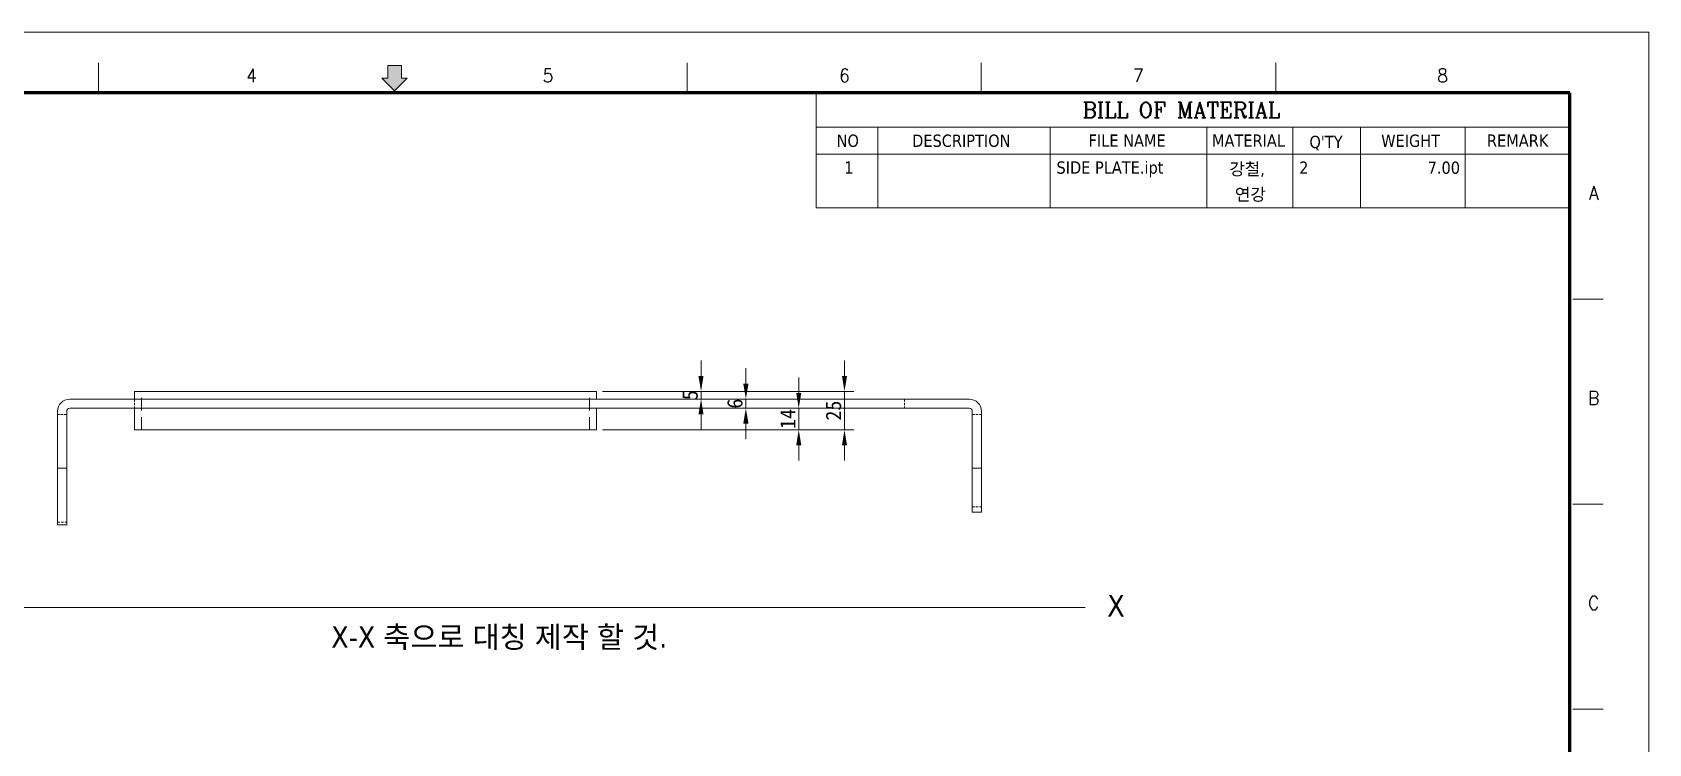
# Model space of a CAD drawing. Header units: millimetres. Extents: x 24 to 1656, y 24 to 1164.
# Drawn here: x 606 to 1656, y 702 to 1164 of the extents above; entities that cross this region are included whole.
import ezdxf
from ezdxf.enums import TextEntityAlignment as Align

# ---------------------------------------------------------------- set-up
doc = ezdxf.new("R2010")
doc.units = ezdxf.units.MM
doc.header["$LTSCALE"] = 4
doc.linetypes.add('HIDDEN', pattern=[9.525, 6.35, -3.175])
doc.layers.get('0').update_dxf_attribs({"lineweight": 18})
for name, color, linetype, lineweight in [('SkizziergeometrieWIN-ISO', 7, 'Continuous', 50), ('가는실선_A4', 7, 'Continuous', 5), ('굵은실선_A3', 7, 'Continuous', 18)]:
    doc.layers.add(name, color=color, linetype=linetype, lineweight=lineweight)
for name, color, linetype, lineweight, true_color in [('가는실선_A3', 9, 'Continuous', 5, 0x808080), ('가는파선_A3', 7, 'HIDDEN', 13, 0x008000), ('해치선_A3', 1, 'Continuous', 5, 0xff0000)]:
    doc.layers.add(name, color=color, linetype=linetype, lineweight=lineweight, true_color=true_color)
doc.styles.add('A3_DS_PartList', font='RomanC.shx')
doc.styles.add('A3_DS_TB02', font='tahoma.ttf')
doc.styles.add('주문자_A3(3.5)', font='tahoma.ttf')
doc.styles.add('치수문자_A3(2.5)', font='')
doc.styles.add('텍스트 스타일36', font='ROMANC.shx', dxfattribs={"width": 0.941937})
doc.styles.get('치수문자_A3(2.5)').set_extended_font_data('GulimChe')
doc.dimstyles.new('치수_A3(2.5)', dxfattribs={"dimscale": 4, "dimtxt": 2.5, "dimasz": 2.5, "dimexe": 1.5, "dimexo": 1, "dimgap": 0.5, "dimtad": 1, "dimtoh": 1, "dimdec": 1, "dimrnd": 1e-08, "dimdsep": 46, "dimtxsty": '치수문자_A3(2.5)', "dimcen": 0.09, "dimdle": 10, "dimclrd": 8, "dimclre": 8, "dimclrt": 7, "dimadec": 1, "dimazin": 2, "dimtfac": 0.8, "dimtmove": 0, "dimatfit": 3, "dimfxl": 1, "dimtolj": 1, "dimtzin": 0, "dimlwd": -1, "dimlwe": -1, "dimarcsym": 0})

# ---------------------------------------------------------------- blocks, each defined once
blk = doc.blocks.new('경계 A3_경계')
at = {"layer": '해치선_A3'}
blk.add_hatch(color=7, dxfattribs=at).paths.add_polyline_path([(211.52, 283.53), (212.48, 283.53), (210.42, 281.47), (208.36, 283.53), (209.32, 283.53), (209.32, 285.59), (211.52, 285.59)])
for p, q in [((208.36, 283.53), (209.32, 283.53)), ((210.42, 281.47), (208.36, 283.53)), ((209.32, 285.59), (211.52, 285.59)), ((209.32, 283.53), (209.32, 285.59)), ((211.52, 285.59), (211.52, 283.53)), ((211.52, 283.53), (212.48, 283.53))]:
    blk.add_line(p, q)
at = {"layer": 'SkizziergeometrieWIN-ISO', "lineweight": 18}
for p, q in [((6, 291), (414, 291)), ((414, 291), (414, 6))]:
    blk.add_line(p, q, dxfattribs=at)
at = {"layer": '가는실선_A3', "color": 7}
for p, q in [((162.34, 281.16), (162.34, 286.06)), ((257.9, 281.16), (257.9, 286.06)), ((305.67, 281.16), (305.67, 286.06)), ((353.45, 281.16), (353.45, 286.06)), ((401.71, 247.62), (406.61, 247.62)), ((401.71, 214.3), (406.61, 214.3)), ((401.71, 180.98), (406.61, 180.98))]:
    blk.add_line(p, q, dxfattribs=at)
at = {"layer": '가는실선_A3', "color": 7, "lineweight": 60}
for p, q in [((401.22, 281.16), (19.02, 281.16)), ((401.22, 14.6), (401.22, 281.16))]:
    blk.add_line(p, q, dxfattribs=at)
at = {"layer": '굵은실선_A3'}
blk.add_line((212.48, 283.53), (210.42, 281.47), dxfattribs=at)
at = {"layer": '가는실선_A3', "color": 7, "style": '텍스트 스타일36', "width": 0.941937}
for s, p in [('4', (187.21, 283.98)), ('5', (235.33, 283.98)), ('6', (283.45, 283.98)), ('7', (331.14, 283.98)), ('8', (380.55, 283.98)), ('A', (405.08, 264.88)), ('B', (405.08, 231.56)), ('C', (405.08, 198.24))]:
    blk.add_text(s, height=2.2, dxfattribs=at).set_placement(p, align=Align.MIDDLE_CENTER)
blk = doc.blocks.new('*D16')
at = {"layer": 'Defpoints', "color": 0, "transparency": 16777216}
for p in [(972.8, 930.6), (972.8, 925.6), (1040.7, 925.6)]:
    blk.add_point(p, dxfattribs=at)
at = {"layer": '가는실선_A4', "color": 8, "transparency": 16777216}
for p, q in [((1040.7, 940.6), (1040.7, 950.6)), ((976.8, 930.6), (1046.7, 930.6)), ((976.8, 925.6), (1046.7, 925.6)), ((1040.7, 930.6), (1040.7, 925.6)), ((1040.7, 915.6), (1040.7, 905.6))]:
    blk.add_line(p, q, dxfattribs=at)
for points in [[(1039, 940.6), (1042.3, 940.6), (1040.7, 930.6)], [(1039, 915.6), (1042.3, 915.6), (1040.7, 925.6)]]:
    blk.add_solid(points, dxfattribs=at)
at = {"layer": '가는실선_A4', "color": 7, "transparency": 16777216, "insert": (1033.6, 928.1), "char_height": 10, "attachment_point": 5, "rotation": 90, "style": '치수문자_A3(2.5)'}
blk.add_mtext('\\A1;5', dxfattribs=at)
blk = doc.blocks.new('*D17')
at = {"layer": 'Defpoints', "color": 0, "transparency": 16777216}
for p in [(972.8, 925.6), (1069.8, 919.6), (1069.8, 919.6)]:
    blk.add_point(p, dxfattribs=at)
at = {"layer": '가는실선_A4', "color": 8, "transparency": 16777216}
for p, q in [((1069.8, 935.6), (1069.8, 945.6)), ((976.8, 925.6), (1075.8, 925.6)), ((1069.8, 925.6), (1069.8, 919.6)), ((1069.8, 909.6), (1069.8, 899.6))]:
    blk.add_line(p, q, dxfattribs=at)
for points in [[(1068.1, 935.6), (1071.5, 935.6), (1069.8, 925.6)], [(1068.1, 909.6), (1071.5, 909.6), (1069.8, 919.6)]]:
    blk.add_solid(points, dxfattribs=at)
at = {"layer": '가는실선_A4', "color": 7, "transparency": 16777216, "insert": (1062.7, 922.6), "char_height": 10, "attachment_point": 5, "rotation": 90, "style": '치수문자_A3(2.5)'}
blk.add_mtext('\\A1;6', dxfattribs=at)
blk = doc.blocks.new('*D18')
at = {"layer": 'Defpoints', "color": 0, "transparency": 16777216}
for p in [(972.8, 919.6), (1104.1, 919.6), (972.8, 905.6)]:
    blk.add_point(p, dxfattribs=at)
at = {"layer": '가는실선_A4', "color": 8, "transparency": 16777216}
for p, q in [((1104.1, 929.6), (1104.1, 939.6)), ((976.8, 919.6), (1110.1, 919.6)), ((1104.1, 905.6), (1104.1, 919.6)), ((976.8, 905.6), (1110.1, 905.6)), ((1104.1, 895.6), (1104.1, 885.6))]:
    blk.add_line(p, q, dxfattribs=at)
for points in [[(1102.5, 929.6), (1105.8, 929.6), (1104.1, 919.6)], [(1102.5, 895.6), (1105.8, 895.6), (1104.1, 905.6)]]:
    blk.add_solid(points, dxfattribs=at)
at = {"layer": '가는실선_A4', "color": 7, "transparency": 16777216, "insert": (1097, 912.6), "char_height": 10, "attachment_point": 5, "rotation": 90, "style": '치수문자_A3(2.5)'}
blk.add_mtext('\\A1;14', dxfattribs=at)
blk = doc.blocks.new('*D19')
at = {"layer": 'Defpoints', "color": 0, "transparency": 16777216}
for p in [(972.8, 930.6), (972.8, 905.6), (1133.8, 905.6)]:
    blk.add_point(p, dxfattribs=at)
at = {"layer": '가는실선_A4', "color": 8, "transparency": 16777216}
for p, q in [((1133.8, 940.6), (1133.8, 950.6)), ((976.8, 930.6), (1139.8, 930.6)), ((1133.8, 930.6), (1133.8, 920.6)), ((1133.8, 920.6), (1133.8, 915.6)), ((1133.8, 905.6), (1133.8, 915.6)), ((976.8, 905.6), (1139.8, 905.6)), ((1133.8, 895.6), (1133.8, 885.6))]:
    blk.add_line(p, q, dxfattribs=at)
for points in [[(1132.2, 940.6), (1135.5, 940.6), (1133.8, 930.6)], [(1132.2, 895.6), (1135.5, 895.6), (1133.8, 905.6)]]:
    blk.add_solid(points, dxfattribs=at)
at = {"layer": '가는실선_A4', "color": 7, "transparency": 16777216, "insert": (1126.7, 918.1), "char_height": 10, "attachment_point": 5, "rotation": 90, "style": '치수문자_A3(2.5)'}
blk.add_mtext('\\A1;25', dxfattribs=at)
blk = doc.blocks.new('BILL OF MATERIAL5')
at = {"layer": '가는실선_A4'}
for p, q in [((401.22, 281.16), (278.87, 281.16)), ((278.87, 281.16), (278.87, 275.59)), ((401.22, 281.16), (401.22, 275.59)), ((401.22, 275.59), (278.87, 275.59)), ((278.87, 275.59), (278.87, 271.21)), ((288.87, 275.59), (288.87, 271.21)), ((316.87, 275.59), (316.87, 271.21)), ((342.27, 275.59), (342.27, 271.21)), ((356.22, 275.59), (356.22, 271.21)), ((367.22, 275.59), (367.22, 271.21)), ((384.22, 275.59), (384.22, 271.21)), ((401.22, 275.59), (401.22, 271.21)), ((401.22, 271.21), (278.87, 271.21)), ((278.87, 271.21), (278.87, 262.45)), ((288.87, 271.21), (288.87, 262.45)), ((316.87, 271.21), (316.87, 262.45)), ((342.27, 271.21), (342.27, 262.45)), ((356.22, 271.21), (356.22, 262.45)), ((367.22, 271.21), (367.22, 262.45)), ((384.22, 271.21), (384.22, 262.45)), ((401.22, 271.21), (401.22, 262.45)), ((401.22, 262.45), (278.87, 262.45))]:
    blk.add_line(p, q, dxfattribs=at)
at = {"layer": '가는실선_A4', "color": 7, "attachment_point": 7}
for s, insert, char_height, style in [('BILL OF MATERIAL', (322.09, 277.12), 2.5, 'A3_DS_PartList'), ('NO', (282.18, 272.34), 2, 'A3_DS_TB02'), ('DESCRIPTION', (294.44, 272.34), 2, 'A3_DS_TB02'), ('FILE NAME', (323.08, 272.4), 2, 'A3_DS_TB02'), ('MATERIAL', (343.11, 272.4), 2, 'A3_DS_TB02'), ("Q'TY", (358.93, 271.83), 2, 'A3_DS_TB02'), ('WEIGHT', (370.58, 272.34), 2, 'A3_DS_TB02'), ('REMARK', (387.75, 272.4), 2, 'A3_DS_TB02'), ('1', (283.42, 268.02), 2, 'A3_DS_TB02'), ('SIDE PLATE.ipt', (317.87, 267.45), 2, 'A3_DS_TB02'), ('강철, ', (345.93, 267.47), 2, 'A3_DS_TB02'), ('2', (357.26, 268), 2, 'A3_DS_TB02'), ('7.00', (378.12, 267.96), 2, 'A3_DS_TB02'), ('연강', (346.83, 263.44), 2, 'A3_DS_TB02')]:
    blk.add_mtext(s, dxfattribs=dict(at, insert=insert, char_height=char_height, style=style))

msp = doc.modelspace()

# ---------------------------------------------------------------- linework, layer by layer
at = {"layer": '가는실선_A3'}
msp.add_line((572.918, 790), (1290.033, 790), dxfattribs=at)
at = {"layer": '가는파선_A3', "ltscale": 0.0619}
for p, q in [((672.792, 925.56), (672.792, 919.56)), ((1172.792, 925.56), (1172.792, 919.56)), ((628.792, 915.56), (622.792, 915.56)), ((1216.792, 915.56), (1222.792, 915.56)), ((1216.792, 855.56), (1222.792, 855.56)), ((622.792, 845.56), (628.792, 845.56))]:
    msp.add_line(p, q, dxfattribs=at)
at = {"layer": '가는파선_A3', "ltscale": 0.328084}
for p, q in [((677.292, 905.56), (677.292, 930.56)), ((968.292, 905.56), (968.292, 930.56))]:
    msp.add_line(p, q, dxfattribs=at)
at = {"layer": '굵은실선_A3'}
for p, q in [((697.792, 925.56), (630.792, 925.56)), ((672.792, 925.56), (672.792, 930.56)), ((697.792, 930.56), (672.792, 930.56)), ((697.792, 930.56), (947.792, 930.56)), ((697.792, 925.56), (722.287, 925.56)), ((746.782, 925.56), (722.287, 925.56)), ((746.782, 925.56), (1098.802, 925.56)), ((972.792, 930.56), (947.792, 930.56)), ((972.792, 925.56), (972.792, 930.56)), ((1123.297, 925.56), (1098.802, 925.56)), ((1123.297, 925.56), (1147.792, 925.56)), ((1214.792, 925.56), (1147.792, 925.56)), ((622.792, 917.56), (622.792, 890.56)), ((628.792, 890.56), (628.792, 917.56)), ((630.792, 919.56), (697.792, 919.56)), ((672.792, 905.56), (672.792, 919.56)), ((722.287, 919.56), (697.792, 919.56)), ((722.287, 919.56), (746.782, 919.56)), ((1098.802, 919.56), (746.782, 919.56)), ((972.792, 905.56), (972.792, 919.56)), ((1098.802, 919.56), (1123.297, 919.56)), ((1147.792, 919.56), (1123.297, 919.56)), ((1147.792, 919.56), (1214.792, 919.56)), ((1216.792, 917.56), (1216.792, 890.56)), ((1222.792, 890.56), (1222.792, 917.56)), ((672.792, 905.56), (697.792, 905.56)), ((947.792, 905.56), (697.792, 905.56)), ((947.792, 905.56), (972.792, 905.56)), ((622.792, 880.56), (622.792, 890.56)), ((628.792, 890.56), (628.792, 880.56)), ((1216.792, 880.56), (1216.792, 890.56)), ((1222.792, 890.56), (1222.792, 880.56)), ((622.792, 880.56), (622.792, 876.194)), ((622.792, 880.56), (628.792, 880.56)), ((622.792, 876.194), (622.792, 843.822)), ((628.792, 876.194), (628.792, 880.56)), ((628.792, 843.822), (628.792, 876.194)), ((1216.792, 880.56), (1216.792, 876.194)), ((1216.792, 880.56), (1222.792, 880.56)), ((1216.792, 852.085), (1216.792, 876.194)), ((1222.792, 876.194), (1222.792, 880.56)), ((1222.792, 876.194), (1222.792, 852.085)), ((1222.792, 852.085), (1216.792, 852.085)), ((628.792, 843.822), (622.792, 843.822))]:
    msp.add_line(p, q, dxfattribs=at)
for centre, radius, start, end in [((630.792, 917.56), 8, 90, 180), ((1214.792, 917.56), 8, 0, 90), ((630.792, 917.56), 2, 90, 180), ((1214.792, 917.56), 2, 0, 90)]:
    msp.add_arc(centre, radius, start, end, dxfattribs=at)

# ---------------------------------------------------------------- block references
at = {"xscale": 4, "yscale": 4, "zscale": 4}
msp.add_blockref('경계 A3_경계', (0, 0), dxfattribs=at)
at = {"layer": '가는실선_A4', "xscale": 4, "yscale": 4, "zscale": 4}
msp.add_blockref('BILL OF MATERIAL5', (0, 0), dxfattribs=at)

# ---------------------------------------------------------------- texts
at = {"layer": '가는실선_A4', "color": 7, "insert": (1304.447, 791.202), "char_height": 14, "attachment_point": 4, "style": '주문자_A3(3.5)'}
msp.add_mtext('{\\fTahoma|b0|i0;X}', dxfattribs=at)
at = {"layer": '가는실선_A4', "color": 7, "insert": (800.535, 770.147), "char_height": 14, "width": 238.51053, "attachment_point": 4, "style": '주문자_A3(3.5)'}
msp.add_mtext('{\\fTahoma|b0|i0;X-X 축으로 대칭 제작 할 것.}', dxfattribs=at)

# ---------------------------------------------------------------- dimensions: what is measured, and where the dimension line sits
at = {"layer": '가는실선_A4', "color": 8, "true_color": 0x808080}
for base, p1, p2, override, picture, middle in [((1040.676, 925.56), (972.792, 930.56), (972.792, 925.56), {"dimgap": 0.5, "dimtoh": 0, "dimdec": 1, "dimtol": 0, "dimlim": 0, "dimtp": 0, "dimtm": 0, "dimtdec": 2, "dimtofl": 1, "dimatfit": 1}, '*D16', (1040.676, 928.06)), ((1133.826, 905.56), (972.792, 930.56), (972.792, 905.56), {"dimgap": 0.5, "dimtoh": 0, "dimdec": 1, "dimtol": 0, "dimlim": 0, "dimtp": 0, "dimtm": 0, "dimtdec": 2, "dimtofl": 0}, '*D19', (1133.826, 918.06)), ((1069.816, 919.56), (972.792, 925.56), (1069.816, 919.56), {"dimgap": 0.5, "dimtoh": 0, "dimdec": 1, "dimse2": 1, "dimtol": 0, "dimlim": 0, "dimtp": 0, "dimtm": 0, "dimtdec": 2, "dimtofl": 1, "dimatfit": 1}, '*D17', (1069.816, 922.56)), ((1104.137, 919.56), (972.792, 905.56), (972.792, 919.56), {"dimgap": 0.5, "dimtoh": 0, "dimdec": 1, "dimtol": 0, "dimlim": 0, "dimtp": 0, "dimtm": 0, "dimtdec": 2, "dimtofl": 1, "dimatfit": 1}, '*D18', (1104.137, 912.56))]:
    dim = msp.add_linear_dim(base=base, p1=p1, p2=p2, angle=90, dimstyle='치수_A3(2.5)', override=override, dxfattribs=at)
    dim.commit()
    dim.dimension.update_dxf_attribs({"geometry": picture, "text_midpoint": middle, "dimtype": 160})

doc.saveas('drawing.dxf')
